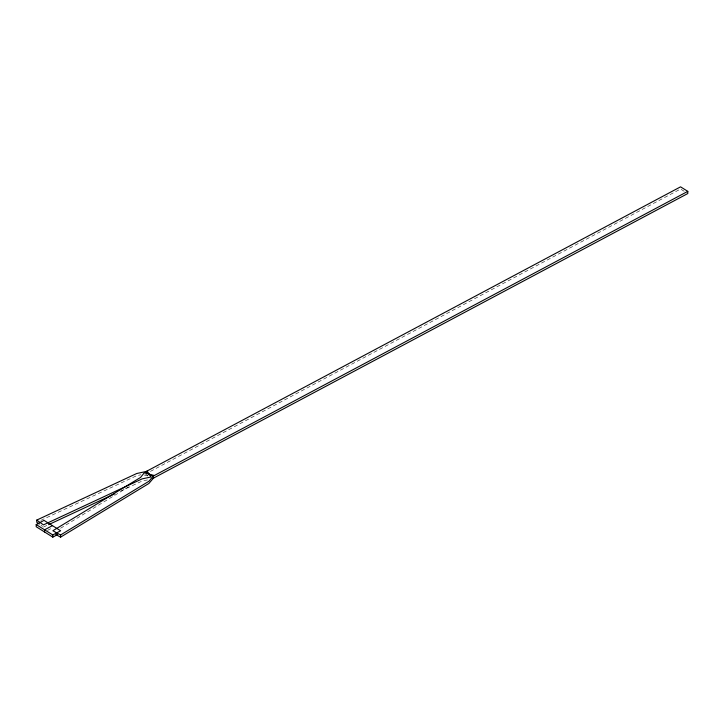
<?xml version="1.0" encoding="UTF-8"?>
<svg xmlns="http://www.w3.org/2000/svg" width="724" height="724" viewBox="0 0 724 724"><rect width="100%" height="100%" fill="white"/><g stroke="black" fill="none" stroke-linecap="round" stroke-linejoin="round"><path stroke-width="0.54" stroke-dasharray="3.62 2.71" d="M60.572 528.239L129.958 486.048M150.447 471.387L680.551 189.018L684.171 191.281M47.522 530.421L52.418 527.814M40.87 520.348L136.221 475.903L140.909 474.736M43.449 527.054L47.522 525.153M120.827 490.981L142.212 481.017L147.651 479.876M144.266 475.007L148.547 476.157M145.47 474.048L148.185 475.731M40.942 525.253L42.616 526.457"/><path stroke-width="1.09" d="M153.904 477.596L148.882 483.478L60.572 537.154L55.757 534.511M60.572 534.982L148.882 481.297L153.904 475.415L144.266 472.826L140.556 477.433L52.87 530.746L60.572 534.982L60.572 537.154M36.2 524.565L52.807 534.955L60.626 530.773L44.037 520.384L36.2 524.565L36.2 526.737L52.807 537.136L57.694 534.52M52.418 525.642L44.58 529.814L44.58 531.986M687.8 191.362L152.701 476.374L145.47 471.876L680.551 186.846L687.8 191.362L687.8 193.534L152.701 478.546M36.761 520.085L136.691 473.523L147.262 471.234L150.909 477.016L142.212 478.845L43.449 524.882L36.761 520.085L36.761 522.257L39.268 524.058M48.544 524.683L114.718 493.831M52.807 534.955L52.807 537.136"/></g></svg>
